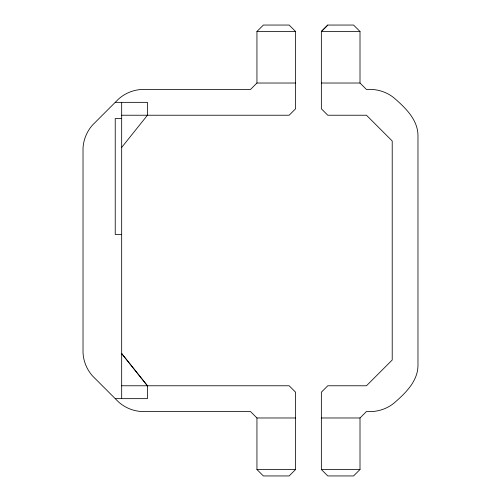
<?xml version="1.0" encoding="UTF-8"?>
<svg xmlns="http://www.w3.org/2000/svg" width="501" height="501" viewBox="0 0 501 501"><rect width="100%" height="100%" fill="white"/><g stroke="black" fill="none" stroke-linecap="round" stroke-linejoin="round"><path stroke-width="0.75" d="M121.674 147.438L147.438 115.23L147.438 102.348L115.23 102.348M121.674 385.77L289.146 385.77L295.59 392.214L295.59 469.506L289.146 475.95L263.382 475.95L256.944 469.506L256.944 417.978L250.5 411.534L141.777 411.534C133.222 411.114 124.799 407.626 118.449 401.871L92.685 376.107C86.936 369.757 83.448 361.334 83.022 352.779L83.022 148.221C83.448 139.666 86.936 131.243 92.685 124.893L118.449 99.129C124.799 93.374 133.222 89.886 141.777 89.466L250.5 89.466L256.944 83.022L256.944 31.494L263.382 25.05L289.146 25.05L295.59 31.494L295.59 108.786L289.146 115.23L121.674 115.23M327.798 25.05L321.354 31.494L321.354 108.786L327.798 115.23L366.444 115.23L392.214 140.994L392.214 360.006L366.444 385.77L327.798 385.77L321.354 392.214L321.354 469.506L327.798 475.944L353.562 475.944L360.006 469.506L360.006 417.978L366.444 411.534C376.884 412.329 387.674 408.985 395.433 401.871C406.111 392.458 417.746 380.954 417.978 365.661L417.978 135.339C417.746 120.046 406.111 108.542 395.433 99.129C387.674 92.015 376.884 88.671 366.444 89.466L360.006 83.022L360.006 31.494L353.562 25.056L327.798 25.05L321.354 31.494L360.006 31.494M256.944 31.494L295.59 31.494M256.944 83.022L295.59 83.022M321.354 83.022L360.006 83.022M121.674 118.53L115.23 118.543L115.23 234.474L121.674 234.474M115.23 398.652L147.438 398.652L147.438 385.77L121.674 353.562L147.438 385.77M256.944 417.978L295.59 417.978M321.354 417.978L360.006 417.978M256.944 469.506L295.59 469.506M321.354 469.506L360.006 469.506M121.674 102.348L121.674 398.652"/></g></svg>
